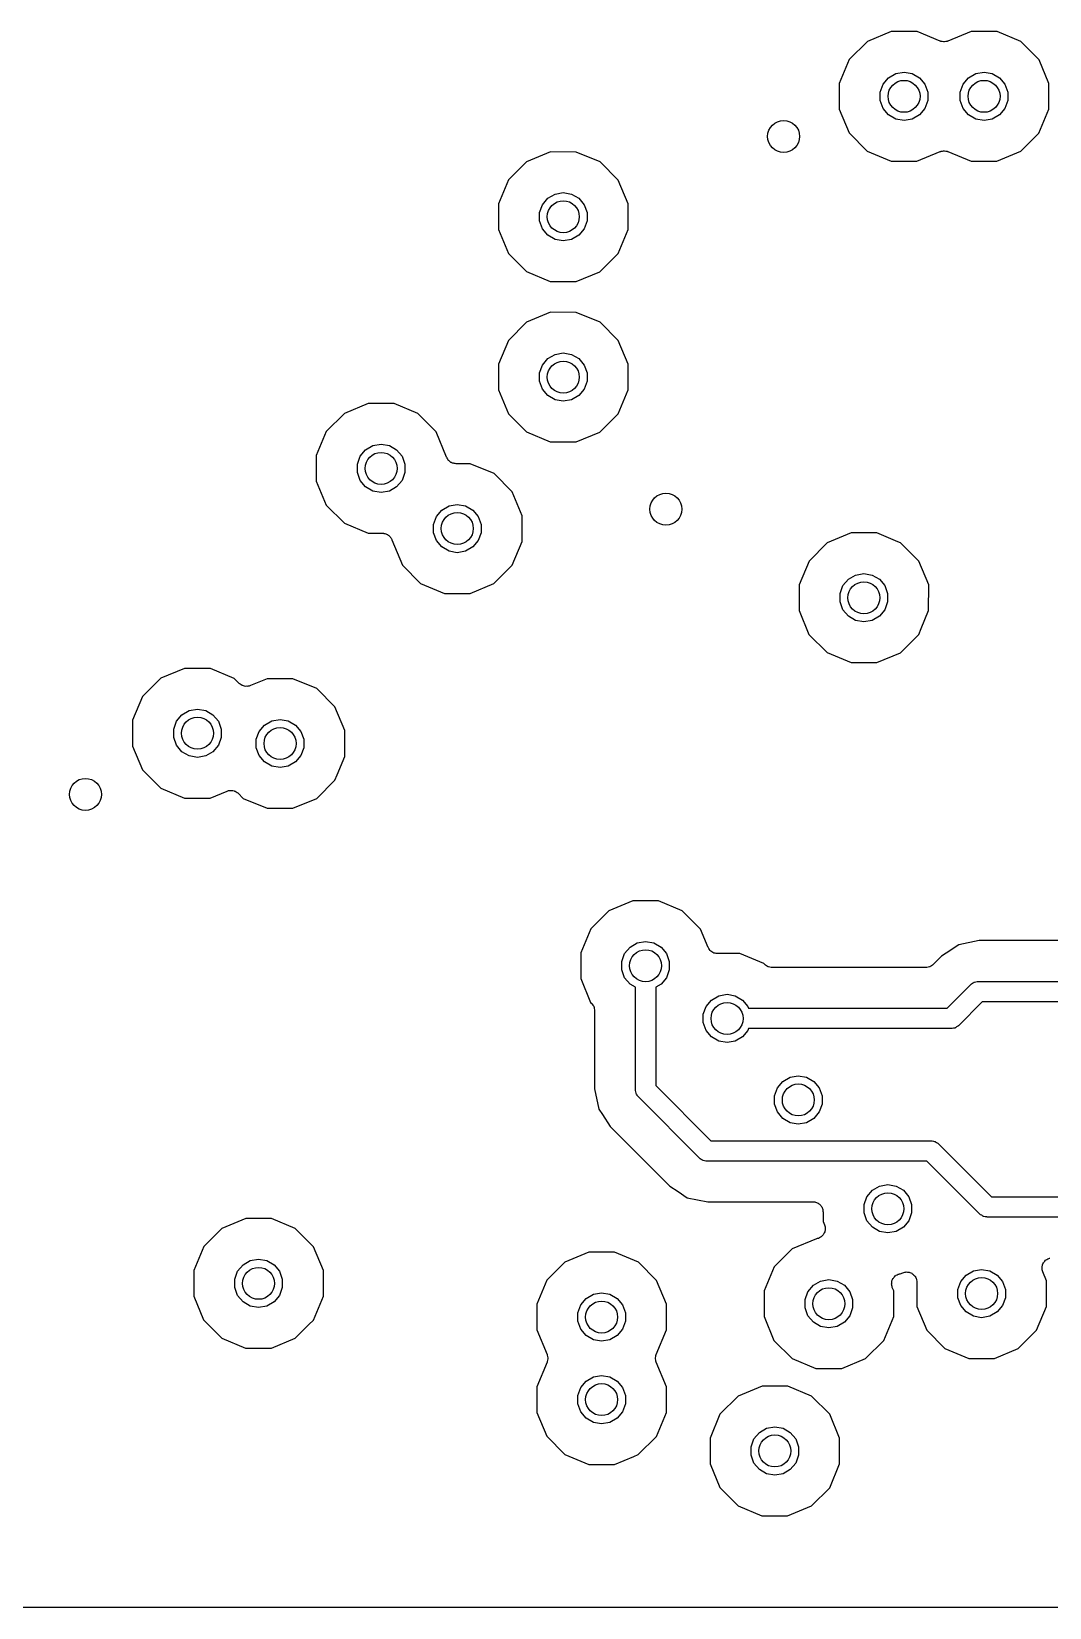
# Model space of a CAD drawing. Extents: x 10 to 287, y -200 to -10.
# Drawn here: x 118.58 to 131.28, y -141.2 to -121.55 of the extents above; entities that cross this region are included whole.
import ezdxf

# ---------------------------------------------------------------- set-up
doc = ezdxf.new("R2010")
doc.units = 0
doc.header["$MEASUREMENT"] = 0
doc.layers.add('BLACK', color=7, linetype='CONTINUOUS')

msp = doc.modelspace()

# ---------------------------------------------------------------- linework, layer by layer
at = {"layer": 'Black'}
for p, q in [((129.301, -121.554), (129.004, -121.677)), ((129.623, -121.554), (129.301, -121.554)), ((129.911, -121.674), (129.623, -121.554)), ((130.3, -121.554), (130.009, -121.674)), ((130.621, -121.554), (130.3, -121.554)), ((130.918, -121.678), (130.621, -121.554)), ((129.004, -121.677), (128.777, -121.904)), ((129.917, -121.675), (129.911, -121.674)), ((129.922, -121.678), (129.917, -121.675)), ((129.938, -121.68), (129.922, -121.678)), ((129.954, -121.684), (129.938, -121.68)), ((129.96, -121.683), (129.954, -121.684)), ((129.965, -121.684), (129.96, -121.683)), ((129.982, -121.68), (129.965, -121.684)), ((129.998, -121.678), (129.982, -121.68)), ((130.003, -121.676), (129.998, -121.678)), ((130.009, -121.674), (130.003, -121.676)), ((131.145, -121.905), (130.918, -121.678)), ((128.777, -121.904), (128.654, -122.201)), ((131.267, -122.202), (131.145, -121.905)), ((128.654, -122.201), (128.653, -122.522)), ((129.201, -122.212), (129.268, -122.131)), ((129.268, -122.131), (129.358, -122.079)), ((129.358, -122.079), (129.461, -122.061)), ((129.461, -122.061), (129.564, -122.079)), ((129.564, -122.079), (129.655, -122.131)), ((129.655, -122.131), (129.722, -122.212)), ((130.199, -122.212), (130.266, -122.131)), ((130.266, -122.131), (130.357, -122.079)), ((130.357, -122.079), (130.459, -122.061)), ((130.459, -122.061), (130.562, -122.079)), ((130.562, -122.079), (130.653, -122.131)), ((130.653, -122.131), (130.72, -122.212)), ((131.267, -122.523), (131.267, -122.202)), ((129.165, -122.31), (129.201, -122.212)), ((129.165, -122.414), (129.165, -122.31)), ((129.722, -122.212), (129.758, -122.31)), ((129.758, -122.31), (129.758, -122.414)), ((130.163, -122.31), (130.199, -122.212)), ((130.163, -122.414), (130.163, -122.31)), ((130.72, -122.212), (130.756, -122.31)), ((130.756, -122.31), (130.756, -122.414)), ((128.653, -122.522), (128.776, -122.819)), ((129.201, -122.512), (129.165, -122.414)), ((129.268, -122.592), (129.201, -122.512)), ((129.358, -122.645), (129.268, -122.592)), ((129.655, -122.592), (129.564, -122.645)), ((129.722, -122.512), (129.655, -122.592)), ((129.758, -122.414), (129.722, -122.512)), ((130.199, -122.512), (130.163, -122.414)), ((130.266, -122.592), (130.199, -122.512)), ((130.357, -122.645), (130.266, -122.592)), ((130.653, -122.592), (130.562, -122.645)), ((130.72, -122.512), (130.653, -122.592)), ((130.756, -122.414), (130.72, -122.512)), ((131.144, -122.82), (131.267, -122.523)), ((129.461, -122.663), (129.358, -122.645)), ((129.564, -122.645), (129.461, -122.663)), ((130.459, -122.663), (130.357, -122.645)), ((130.562, -122.645), (130.459, -122.663)), ((128.776, -122.819), (129.003, -123.046)), ((130.916, -123.047), (131.004, -122.96)), ((131.004, -122.96), (131.144, -122.82)), ((124.755, -123.178), (124.527, -123.405)), ((125.052, -123.055), (124.755, -123.178)), ((125.373, -123.056), (125.052, -123.055)), ((125.67, -123.179), (125.373, -123.056)), ((125.897, -123.406), (125.67, -123.179)), ((129.003, -123.046), (129.3, -123.17)), ((129.3, -123.17), (129.621, -123.17)), ((129.621, -123.17), (129.912, -123.05)), ((129.912, -123.05), (129.918, -123.048)), ((129.918, -123.048), (129.923, -123.046)), ((129.923, -123.046), (129.939, -123.044)), ((129.939, -123.044), (129.955, -123.04)), ((129.955, -123.04), (129.961, -123.041)), ((129.961, -123.041), (129.966, -123.04)), ((129.966, -123.04), (129.983, -123.044)), ((129.983, -123.044), (129.999, -123.046)), ((129.999, -123.046), (130.004, -123.048)), ((130.004, -123.048), (130.009, -123.05)), ((130.009, -123.05), (130.298, -123.17)), ((130.298, -123.17), (130.619, -123.17)), ((130.619, -123.17), (130.916, -123.047)), ((124.527, -123.405), (124.404, -123.702)), ((125.109, -123.58), (125.212, -123.562)), ((125.212, -123.562), (125.315, -123.58)), ((126.02, -123.703), (125.897, -123.406)), ((124.404, -123.702), (124.404, -124.023)), ((124.916, -123.811), (124.951, -123.713)), ((124.951, -123.713), (125.018, -123.633)), ((125.018, -123.633), (125.109, -123.58)), ((125.315, -123.58), (125.405, -123.633)), ((125.405, -123.633), (125.472, -123.713)), ((125.472, -123.713), (125.508, -123.811)), ((126.019, -124.024), (126.02, -123.703)), ((124.916, -123.915), (124.916, -123.811)), ((124.951, -124.014), (124.916, -123.915)), ((125.508, -123.915), (125.472, -124.014)), ((125.508, -123.811), (125.508, -123.915)), ((124.404, -124.023), (124.527, -124.32)), ((125.018, -124.094), (124.951, -124.014)), ((125.109, -124.146), (125.018, -124.094)), ((125.212, -124.164), (125.109, -124.146)), ((125.315, -124.146), (125.212, -124.164)), ((125.405, -124.094), (125.315, -124.146)), ((125.472, -124.014), (125.405, -124.094)), ((125.896, -124.321), (126.019, -124.024)), ((124.527, -124.32), (124.754, -124.547)), ((125.669, -124.548), (125.896, -124.321)), ((124.754, -124.547), (125.05, -124.671)), ((125.372, -124.671), (125.669, -124.548)), ((125.05, -124.671), (125.372, -124.671)), ((125.052, -125.054), (124.755, -125.177)), ((125.373, -125.055), (125.052, -125.054)), ((125.67, -125.178), (125.373, -125.055)), ((124.755, -125.177), (124.527, -125.404)), ((125.897, -125.405), (125.67, -125.178)), ((124.527, -125.404), (124.404, -125.701)), ((126.02, -125.702), (125.897, -125.405)), ((124.404, -125.701), (124.404, -126.022)), ((124.916, -125.81), (124.951, -125.712)), ((124.951, -125.712), (125.018, -125.632)), ((125.018, -125.632), (125.109, -125.579)), ((125.109, -125.579), (125.212, -125.561)), ((125.212, -125.561), (125.315, -125.579)), ((125.315, -125.579), (125.405, -125.632)), ((125.405, -125.632), (125.472, -125.712)), ((125.472, -125.712), (125.508, -125.81)), ((126.019, -126.023), (126.02, -125.702)), ((124.916, -125.914), (124.916, -125.81)), ((124.951, -126.013), (124.916, -125.914)), ((125.508, -125.914), (125.472, -126.013)), ((125.508, -125.81), (125.508, -125.914)), ((124.404, -126.022), (124.527, -126.319)), ((125.018, -126.093), (124.951, -126.013)), ((125.109, -126.145), (125.018, -126.093)), ((125.405, -126.093), (125.315, -126.145)), ((125.472, -126.013), (125.405, -126.093)), ((125.896, -126.32), (126.019, -126.023)), ((122.483, -126.315), (122.256, -126.542)), ((122.78, -126.192), (122.483, -126.315)), ((123.101, -126.192), (122.78, -126.192)), ((123.398, -126.316), (123.101, -126.192)), ((123.625, -126.543), (123.398, -126.316)), ((124.527, -126.319), (124.754, -126.546)), ((125.212, -126.163), (125.109, -126.145)), ((125.315, -126.145), (125.212, -126.163)), ((125.669, -126.547), (125.896, -126.32)), ((122.256, -126.542), (122.132, -126.839)), ((122.747, -126.77), (122.837, -126.717)), ((122.837, -126.717), (122.94, -126.699)), ((122.94, -126.699), (123.043, -126.717)), ((123.043, -126.717), (123.133, -126.77)), ((123.756, -126.859), (123.625, -126.543)), ((124.754, -126.546), (125.05, -126.67)), ((125.05, -126.67), (125.372, -126.67)), ((125.372, -126.67), (125.669, -126.547)), ((122.132, -126.839), (122.132, -127.16)), ((122.644, -126.948), (122.679, -126.85)), ((122.679, -126.85), (122.747, -126.77)), ((123.133, -126.77), (123.201, -126.85)), ((123.201, -126.85), (123.236, -126.948)), ((123.758, -126.863), (123.756, -126.859)), ((123.756, -126.859), (123.756, -126.859)), ((123.756, -126.859), (123.756, -126.859)), ((123.762, -126.87), (123.758, -126.863)), ((123.765, -126.879), (123.762, -126.87)), ((123.772, -126.887), (123.765, -126.879)), ((123.778, -126.897), (123.772, -126.887)), ((123.78, -126.899), (123.778, -126.897)), ((123.781, -126.901), (123.78, -126.899)), ((123.787, -126.905), (123.781, -126.901)), ((123.793, -126.912), (123.787, -126.905)), ((123.803, -126.918), (123.793, -126.912)), ((123.811, -126.925), (123.803, -126.918)), ((122.644, -127.052), (122.644, -126.948)), ((122.679, -127.15), (122.644, -127.052)), ((123.236, -127.052), (123.201, -127.15)), ((123.236, -126.948), (123.236, -127.052)), ((123.815, -126.927), (123.811, -126.925)), ((123.816, -126.927), (123.815, -126.927)), ((123.823, -126.93), (123.816, -126.927)), ((123.831, -126.935), (123.823, -126.93)), ((123.842, -126.937), (123.831, -126.935)), ((123.853, -126.94), (123.842, -126.937)), ((123.857, -126.94), (123.853, -126.94)), ((123.858, -126.941), (123.857, -126.94)), ((123.865, -126.941), (123.858, -126.941)), ((123.875, -126.942), (123.865, -126.941)), ((124.051, -126.942), (123.875, -126.942)), ((124.348, -127.066), (124.051, -126.942)), ((124.575, -127.293), (124.348, -127.066)), ((122.132, -127.16), (122.255, -127.457)), ((122.747, -127.23), (122.679, -127.15)), ((122.837, -127.283), (122.747, -127.23)), ((122.94, -127.301), (122.837, -127.283)), ((123.043, -127.283), (122.94, -127.301)), ((123.133, -127.23), (123.043, -127.283)), ((123.201, -127.15), (123.133, -127.23)), ((124.698, -127.59), (124.575, -127.293)), ((122.255, -127.457), (122.482, -127.684)), ((123.697, -127.52), (123.787, -127.467)), ((123.787, -127.467), (123.89, -127.449)), ((123.89, -127.449), (123.993, -127.467)), ((123.993, -127.467), (124.083, -127.52)), ((122.482, -127.684), (122.779, -127.808)), ((123.594, -127.698), (123.629, -127.6)), ((123.594, -127.802), (123.594, -127.698)), ((123.629, -127.6), (123.697, -127.52)), ((124.083, -127.52), (124.151, -127.6)), ((124.151, -127.6), (124.186, -127.698)), ((124.186, -127.698), (124.186, -127.802)), ((124.698, -127.911), (124.698, -127.59)), ((122.779, -127.808), (122.955, -127.808)), ((122.955, -127.808), (122.965, -127.809)), ((122.965, -127.809), (122.972, -127.809)), ((122.972, -127.809), (122.973, -127.81)), ((122.973, -127.81), (122.977, -127.81)), ((122.977, -127.81), (122.988, -127.813)), ((122.988, -127.813), (122.999, -127.815)), ((122.999, -127.815), (123.007, -127.82)), ((123.007, -127.82), (123.014, -127.823)), ((123.014, -127.823), (123.015, -127.823)), ((123.015, -127.823), (123.019, -127.825)), ((123.019, -127.825), (123.027, -127.832)), ((123.027, -127.832), (123.037, -127.838)), ((123.037, -127.838), (123.043, -127.845)), ((123.043, -127.845), (123.049, -127.849)), ((123.049, -127.849), (123.05, -127.851)), ((123.05, -127.851), (123.052, -127.853)), ((123.052, -127.853), (123.058, -127.863)), ((123.058, -127.863), (123.065, -127.871)), ((123.065, -127.871), (123.068, -127.88)), ((123.068, -127.88), (123.072, -127.887)), ((123.072, -127.887), (123.074, -127.891)), ((123.074, -127.891), (123.074, -127.891)), ((123.074, -127.891), (123.074, -127.891)), ((123.074, -127.891), (123.205, -128.207)), ((123.629, -127.9), (123.594, -127.802)), ((123.697, -127.98), (123.629, -127.9)), ((124.151, -127.9), (124.083, -127.98)), ((124.186, -127.802), (124.151, -127.9)), ((128.801, -127.805), (128.504, -127.928)), ((129.122, -127.805), (128.801, -127.805)), ((129.385, -127.915), (129.122, -127.805)), ((123.787, -128.033), (123.697, -127.98)), ((123.89, -128.051), (123.787, -128.033)), ((123.993, -128.033), (123.89, -128.051)), ((124.083, -127.98), (123.993, -128.033)), ((124.574, -128.208), (124.698, -127.911)), ((128.504, -127.928), (128.277, -128.155)), ((129.419, -127.929), (129.385, -127.915)), ((129.646, -128.156), (129.419, -127.929)), ((123.205, -128.207), (123.432, -128.434)), ((124.347, -128.435), (124.574, -128.208)), ((128.277, -128.155), (128.153, -128.452)), ((129.769, -128.453), (129.646, -128.156)), ((123.432, -128.434), (123.729, -128.558)), ((124.05, -128.558), (124.347, -128.435)), ((128.153, -128.452), (128.153, -128.773)), ((128.665, -128.561), (128.7, -128.462)), ((128.7, -128.462), (128.767, -128.382)), ((128.767, -128.382), (128.858, -128.33)), ((128.858, -128.33), (128.961, -128.312)), ((128.961, -128.312), (129.064, -128.33)), ((129.064, -128.33), (129.154, -128.382)), ((129.154, -128.382), (129.221, -128.462)), ((129.221, -128.462), (129.257, -128.561)), ((129.768, -128.774), (129.769, -128.453)), ((123.729, -128.558), (124.05, -128.558)), ((128.665, -128.665), (128.665, -128.561)), ((128.7, -128.763), (128.665, -128.665)), ((129.257, -128.665), (129.221, -128.763)), ((129.257, -128.561), (129.257, -128.665)), ((128.153, -128.773), (128.276, -129.07)), ((128.767, -128.843), (128.7, -128.763)), ((128.858, -128.896), (128.767, -128.843)), ((129.154, -128.843), (129.064, -128.896)), ((129.221, -128.763), (129.154, -128.843)), ((129.675, -128.998), (129.768, -128.774)), ((128.276, -129.07), (128.503, -129.297)), ((128.961, -128.914), (128.858, -128.896)), ((129.064, -128.896), (128.961, -128.914)), ((129.418, -129.298), (129.645, -129.071)), ((129.645, -129.071), (129.675, -128.998)), ((128.503, -129.297), (128.8, -129.42)), ((128.8, -129.42), (129.121, -129.421)), ((129.121, -129.421), (129.418, -129.298)), ((120.193, -129.617), (119.966, -129.844)), ((120.49, -129.494), (120.193, -129.617)), ((120.811, -129.494), (120.49, -129.494)), ((121.108, -129.618), (120.811, -129.494)), ((121.172, -129.681), (121.108, -129.618)), ((121.52, -129.622), (121.31, -129.709)), ((121.841, -129.622), (121.52, -129.622)), ((122.138, -129.746), (121.841, -129.622)), ((119.966, -129.844), (119.842, -130.141)), ((121.178, -129.686), (121.172, -129.681)), ((121.184, -129.692), (121.178, -129.686)), ((121.196, -129.699), (121.184, -129.692)), ((121.208, -129.707), (121.196, -129.699)), ((121.216, -129.709), (121.208, -129.707)), ((121.223, -129.713), (121.216, -129.709)), ((121.237, -129.714), (121.223, -129.713)), ((121.25, -129.718), (121.237, -129.714)), ((121.259, -129.717), (121.25, -129.718)), ((121.267, -129.718), (121.259, -129.717)), ((121.28, -129.715), (121.267, -129.718)), ((121.294, -129.714), (121.28, -129.715)), ((121.302, -129.711), (121.294, -129.714)), ((121.31, -129.709), (121.302, -129.711)), ((122.365, -129.973), (122.138, -129.746)), ((120.457, -130.072), (120.547, -130.019)), ((120.547, -130.019), (120.65, -130.001)), ((120.65, -130.001), (120.753, -130.019)), ((120.753, -130.019), (120.843, -130.072)), ((122.488, -130.27), (122.365, -129.973)), ((119.842, -130.141), (119.842, -130.462)), ((120.354, -130.25), (120.389, -130.152)), ((120.354, -130.354), (120.354, -130.25)), ((120.389, -130.152), (120.457, -130.072)), ((120.843, -130.072), (120.911, -130.152)), ((120.911, -130.152), (120.946, -130.25)), ((120.946, -130.25), (120.946, -130.354)), ((121.419, -130.28), (121.487, -130.2)), ((121.487, -130.2), (121.577, -130.147)), ((121.577, -130.147), (121.68, -130.129)), ((121.68, -130.129), (121.783, -130.147)), ((121.783, -130.147), (121.873, -130.2)), ((121.873, -130.2), (121.941, -130.28)), ((120.389, -130.452), (120.354, -130.354)), ((120.457, -130.532), (120.389, -130.452)), ((120.911, -130.452), (120.843, -130.532)), ((120.946, -130.354), (120.911, -130.452)), ((121.384, -130.378), (121.419, -130.28)), ((121.384, -130.482), (121.384, -130.378)), ((121.941, -130.28), (121.976, -130.378)), ((121.976, -130.378), (121.976, -130.482)), ((122.488, -130.591), (122.488, -130.27)), ((119.842, -130.462), (119.965, -130.759)), ((120.547, -130.585), (120.457, -130.532)), ((120.65, -130.603), (120.547, -130.585)), ((120.753, -130.585), (120.65, -130.603)), ((120.843, -130.532), (120.753, -130.585)), ((121.419, -130.58), (121.384, -130.482)), ((121.487, -130.66), (121.419, -130.58)), ((121.941, -130.58), (121.873, -130.66)), ((121.976, -130.482), (121.941, -130.58)), ((122.393, -130.819), (122.488, -130.591)), ((119.965, -130.759), (120.192, -130.986)), ((121.577, -130.713), (121.487, -130.66)), ((121.68, -130.731), (121.577, -130.713)), ((121.783, -130.713), (121.68, -130.731)), ((121.873, -130.66), (121.783, -130.713)), ((122.364, -130.888), (122.393, -130.819)), ((122.393, -130.819), (122.393, -130.819)), ((120.192, -130.986), (120.489, -131.11)), ((120.81, -131.11), (121.02, -131.023)), ((121.02, -131.023), (121.028, -131.021)), ((121.028, -131.021), (121.036, -131.018)), ((121.036, -131.018), (121.05, -131.017)), ((121.05, -131.017), (121.063, -131.014)), ((121.063, -131.014), (121.071, -131.015)), ((121.071, -131.015), (121.08, -131.014)), ((121.08, -131.014), (121.093, -131.018)), ((121.093, -131.018), (121.107, -131.019)), ((121.107, -131.019), (121.114, -131.023)), ((121.114, -131.023), (121.122, -131.025)), ((121.122, -131.025), (121.134, -131.033)), ((121.134, -131.033), (121.146, -131.04)), ((121.146, -131.04), (121.152, -131.046)), ((122.137, -131.115), (122.364, -130.888)), ((120.489, -131.11), (120.81, -131.11)), ((121.152, -131.046), (121.158, -131.051)), ((121.158, -131.051), (121.222, -131.114)), ((121.222, -131.114), (121.519, -131.238)), ((121.519, -131.238), (121.84, -131.238)), ((121.84, -131.238), (122.137, -131.115)), ((126.078, -132.392), (125.781, -132.515)), ((126.399, -132.392), (126.078, -132.392)), ((126.696, -132.516), (126.399, -132.392)), ((125.781, -132.515), (125.554, -132.742)), ((126.923, -132.743), (126.696, -132.516)), ((125.554, -132.742), (125.43, -133.039)), ((127.018, -132.972), (126.923, -132.743)), ((125.977, -133.05), (126.045, -132.97)), ((126.045, -132.97), (126.135, -132.917)), ((126.135, -132.917), (126.238, -132.899)), ((126.238, -132.899), (126.341, -132.917)), ((126.341, -132.917), (126.431, -132.97)), ((126.431, -132.97), (126.499, -133.05)), ((127.022, -132.979), (127.018, -132.972)), ((127.025, -132.987), (127.022, -132.979)), ((127.034, -132.997), (127.025, -132.987)), ((127.041, -133.009), (127.034, -132.997)), ((127.048, -133.014), (127.041, -133.009)), ((130.143, -132.939), (129.986, -133.044)), ((130.397, -132.888), (130.143, -132.939)), ((133.25, -132.888), (130.397, -132.888)), ((125.43, -133.039), (125.43, -133.36)), ((125.942, -133.148), (125.977, -133.05)), ((125.942, -133.252), (125.942, -133.148)), ((126.499, -133.05), (126.534, -133.148)), ((126.534, -133.148), (126.534, -133.252)), ((127.053, -133.02), (127.048, -133.014)), ((127.065, -133.027), (127.053, -133.02)), ((127.076, -133.036), (127.065, -133.027)), ((127.084, -133.038), (127.076, -133.036)), ((127.091, -133.042), (127.084, -133.038)), ((127.105, -133.045), (127.091, -133.042)), ((127.118, -133.049), (127.105, -133.045)), ((127.127, -133.049), (127.118, -133.049)), ((127.135, -133.05), (127.127, -133.049)), ((127.415, -133.05), (127.135, -133.05)), ((127.712, -133.174), (127.415, -133.05)), ((127.724, -133.186), (127.712, -133.174)), ((127.729, -133.189), (127.724, -133.186)), ((127.732, -133.193), (127.729, -133.189)), ((127.747, -133.202), (127.732, -133.193)), ((127.76, -133.211), (127.747, -133.202)), ((129.802, -133.202), (129.788, -133.211)), ((129.816, -133.193), (129.802, -133.202)), ((129.82, -133.189), (129.816, -133.193)), ((129.824, -133.186), (129.82, -133.189)), ((129.927, -133.083), (129.824, -133.186)), ((129.986, -133.044), (129.927, -133.083)), ((129.986, -133.044), (129.986, -133.044)), ((125.43, -133.36), (125.553, -133.657)), ((125.977, -133.35), (125.942, -133.252)), ((126.045, -133.43), (125.977, -133.35)), ((126.499, -133.35), (126.431, -133.43)), ((126.534, -133.252), (126.499, -133.35)), ((127.766, -133.213), (127.76, -133.211)), ((127.771, -133.215), (127.766, -133.213)), ((127.787, -133.218), (127.771, -133.215)), ((127.803, -133.223), (127.787, -133.218)), ((127.809, -133.222), (127.803, -133.223)), ((127.814, -133.223), (127.809, -133.222)), ((129.734, -133.223), (127.814, -133.223)), ((129.74, -133.222), (129.734, -133.223)), ((129.745, -133.223), (129.74, -133.222)), ((129.761, -133.218), (129.745, -133.223)), ((129.778, -133.215), (129.761, -133.218)), ((129.783, -133.213), (129.778, -133.215)), ((129.788, -133.211), (129.783, -133.213)), ((130.341, -133.404), (130.358, -133.401)), ((130.358, -133.401), (130.374, -133.397)), ((130.374, -133.397), (130.379, -133.397)), ((130.379, -133.397), (130.385, -133.396)), ((130.385, -133.396), (133.262, -133.396)), ((126.111, -133.469), (126.045, -133.43)), ((126.111, -133.8), (126.111, -133.469)), ((126.431, -133.43), (126.365, -133.469)), ((126.365, -133.469), (126.365, -133.8)), ((127.061, -133.628), (127.151, -133.575)), ((127.151, -133.575), (127.254, -133.557)), ((127.254, -133.557), (127.357, -133.575)), ((127.357, -133.575), (127.447, -133.628)), ((129.997, -133.731), (130.295, -133.433)), ((130.295, -133.433), (130.299, -133.43)), ((130.299, -133.43), (130.303, -133.426)), ((130.303, -133.426), (130.317, -133.418)), ((130.317, -133.418), (130.331, -133.408)), ((130.331, -133.408), (130.336, -133.407)), ((130.336, -133.407), (130.341, -133.404)), ((125.553, -133.657), (125.566, -133.67)), ((125.566, -133.67), (125.569, -133.675)), ((125.569, -133.675), (125.573, -133.678)), ((125.573, -133.678), (125.582, -133.693)), ((125.582, -133.693), (125.591, -133.706)), ((125.591, -133.706), (125.593, -133.711)), ((125.593, -133.711), (125.595, -133.716)), ((125.595, -133.716), (125.598, -133.733)), ((125.598, -133.733), (125.603, -133.749)), ((125.603, -133.749), (125.602, -133.754)), ((125.602, -133.754), (125.603, -133.76)), ((125.603, -133.76), (125.603, -134.734)), ((126.958, -133.806), (126.993, -133.708)), ((126.993, -133.708), (127.061, -133.628)), ((127.447, -133.628), (127.515, -133.708)), ((127.515, -133.708), (127.523, -133.731)), ((127.523, -133.731), (129.997, -133.731)), ((130.437, -133.65), (130.14, -133.948)), ((133.21, -133.65), (130.437, -133.65)), ((126.111, -134.747), (126.111, -133.8)), ((126.365, -133.8), (126.365, -134.694)), ((126.958, -133.91), (126.958, -133.806)), ((126.993, -134.008), (126.958, -133.91)), ((127.523, -133.985), (127.515, -134.008)), ((130.05, -133.985), (127.523, -133.985)), ((130.056, -133.984), (130.05, -133.985)), ((130.061, -133.985), (130.056, -133.984)), ((130.077, -133.98), (130.061, -133.985)), ((130.093, -133.977), (130.077, -133.98)), ((130.098, -133.975), (130.093, -133.977)), ((130.104, -133.973), (130.098, -133.975)), ((130.117, -133.964), (130.104, -133.973)), ((130.132, -133.955), (130.117, -133.964)), ((130.135, -133.951), (130.132, -133.955)), ((130.14, -133.948), (130.135, -133.951)), ((127.061, -134.088), (126.993, -134.008)), ((127.151, -134.141), (127.061, -134.088)), ((127.254, -134.159), (127.151, -134.141)), ((127.357, -134.141), (127.254, -134.159)), ((127.447, -134.088), (127.357, -134.141)), ((127.515, -134.008), (127.447, -134.088)), ((128.04, -134.591), (128.143, -134.573)), ((128.143, -134.573), (128.246, -134.591)), ((125.603, -134.734), (125.654, -134.989)), ((126.112, -134.753), (126.111, -134.747)), ((126.111, -134.758), (126.112, -134.753)), ((126.116, -134.774), (126.111, -134.758)), ((126.119, -134.79), (126.116, -134.774)), ((126.365, -134.694), (127.053, -135.382)), ((127.847, -134.822), (127.882, -134.724)), ((127.882, -134.724), (127.95, -134.644)), ((127.95, -134.644), (128.04, -134.591)), ((128.246, -134.591), (128.336, -134.644)), ((128.336, -134.644), (128.404, -134.724)), ((128.404, -134.724), (128.439, -134.822)), ((126.121, -134.795), (126.119, -134.79)), ((126.123, -134.801), (126.121, -134.795)), ((126.132, -134.814), (126.123, -134.801)), ((126.141, -134.829), (126.132, -134.814)), ((126.145, -134.832), (126.141, -134.829)), ((126.148, -134.837), (126.145, -134.832)), ((126.91, -135.599), (126.148, -134.837)), ((127.847, -134.926), (127.847, -134.822)), ((127.882, -135.024), (127.847, -134.926)), ((128.439, -134.926), (128.404, -135.024)), ((128.439, -134.822), (128.439, -134.926)), ((125.654, -134.989), (125.699, -135.057)), ((125.699, -135.057), (125.699, -135.057)), ((125.699, -135.057), (125.798, -135.205)), ((127.95, -135.104), (127.882, -135.024)), ((128.04, -135.157), (127.95, -135.104)), ((128.143, -135.175), (128.04, -135.157)), ((128.246, -135.157), (128.143, -135.175)), ((128.336, -135.104), (128.246, -135.157)), ((128.404, -135.024), (128.336, -135.104)), ((125.798, -135.205), (126.542, -135.949)), ((127.053, -135.382), (129.8, -135.382)), ((129.8, -135.382), (129.806, -135.383)), ((129.806, -135.383), (129.811, -135.382)), ((129.811, -135.382), (129.827, -135.387)), ((129.827, -135.387), (129.843, -135.39)), ((129.843, -135.39), (129.848, -135.392)), ((129.848, -135.392), (129.854, -135.394)), ((129.854, -135.394), (129.867, -135.403)), ((129.867, -135.403), (129.882, -135.412)), ((129.882, -135.412), (129.885, -135.416)), ((129.885, -135.416), (129.89, -135.419)), ((129.89, -135.419), (130.55, -136.08)), ((126.915, -135.602), (126.91, -135.599)), ((126.918, -135.606), (126.915, -135.602)), ((126.933, -135.615), (126.918, -135.606)), ((126.946, -135.624), (126.933, -135.615)), ((126.952, -135.626), (126.946, -135.624)), ((126.957, -135.628), (126.952, -135.626)), ((126.973, -135.631), (126.957, -135.628)), ((126.989, -135.636), (126.973, -135.631)), ((126.994, -135.635), (126.989, -135.636)), ((127, -135.636), (126.994, -135.635)), ((129.747, -135.636), (127, -135.636)), ((130.408, -136.297), (129.747, -135.636)), ((126.542, -135.949), (126.643, -136.016)), ((129.067, -136), (129.157, -135.947)), ((129.157, -135.947), (129.26, -135.929)), ((129.26, -135.929), (129.363, -135.947)), ((129.363, -135.947), (129.453, -136)), ((126.643, -136.016), (126.643, -136.016)), ((126.643, -136.016), (126.758, -136.093)), ((126.758, -136.093), (127.013, -136.144)), ((127.013, -136.144), (128.325, -136.144)), ((128.325, -136.144), (128.336, -136.146)), ((128.336, -136.146), (128.347, -136.146)), ((128.347, -136.146), (128.358, -136.15)), ((128.358, -136.15), (128.369, -136.152)), ((128.369, -136.152), (128.378, -136.157)), ((128.964, -136.178), (128.999, -136.08)), ((128.999, -136.08), (129.067, -136)), ((129.453, -136), (129.521, -136.08)), ((129.521, -136.08), (129.556, -136.178)), ((130.55, -136.08), (132.854, -136.08)), ((128.378, -136.157), (128.389, -136.161)), ((128.389, -136.161), (128.397, -136.168)), ((128.397, -136.168), (128.407, -136.174)), ((128.407, -136.174), (128.414, -136.182)), ((128.414, -136.182), (128.423, -136.189)), ((128.423, -136.189), (128.428, -136.199)), ((128.428, -136.199), (128.435, -136.207)), ((128.435, -136.207), (128.439, -136.218)), ((128.439, -136.218), (128.445, -136.228)), ((128.445, -136.228), (128.447, -136.239)), ((128.447, -136.239), (128.45, -136.249)), ((128.45, -136.249), (128.45, -136.26)), ((128.45, -136.26), (128.452, -136.271)), ((128.452, -136.271), (128.452, -136.39)), ((128.964, -136.282), (128.964, -136.178)), ((128.999, -136.38), (128.964, -136.282)), ((129.556, -136.282), (129.521, -136.38)), ((129.556, -136.178), (129.556, -136.282)), ((130.412, -136.3), (130.408, -136.297)), ((130.416, -136.304), (130.412, -136.3)), ((130.43, -136.312), (130.416, -136.304)), ((130.444, -136.322), (130.43, -136.312)), ((130.449, -136.323), (130.444, -136.322)), ((130.454, -136.326), (130.449, -136.323)), ((130.471, -136.329), (130.454, -136.326)), ((130.487, -136.333), (130.471, -136.329)), ((130.492, -136.333), (130.487, -136.333)), ((130.498, -136.334), (130.492, -136.333)), ((132.906, -136.334), (130.498, -136.334)), ((120.955, -136.475), (120.728, -136.702)), ((121.252, -136.352), (120.955, -136.475)), ((121.573, -136.352), (121.252, -136.352)), ((121.87, -136.476), (121.573, -136.352)), ((122.097, -136.703), (121.87, -136.476)), ((128.452, -136.39), (128.469, -136.431)), ((128.461, -136.543), (128.456, -136.549)), ((128.466, -136.53), (128.461, -136.543)), ((128.473, -136.517), (128.466, -136.53)), ((128.469, -136.431), (128.472, -136.444)), ((128.472, -136.444), (128.477, -136.457)), ((128.474, -136.509), (128.473, -136.517)), ((128.477, -136.501), (128.474, -136.509)), ((128.477, -136.457), (128.477, -136.466)), ((128.477, -136.466), (128.478, -136.474)), ((128.478, -136.474), (128.477, -136.487)), ((128.477, -136.487), (128.477, -136.501)), ((129.067, -136.46), (128.999, -136.38)), ((129.157, -136.513), (129.067, -136.46)), ((129.26, -136.531), (129.157, -136.513)), ((129.363, -136.513), (129.26, -136.531)), ((129.453, -136.46), (129.363, -136.513)), ((129.521, -136.38), (129.453, -136.46)), ((120.728, -136.702), (120.604, -136.999)), ((122.22, -137), (122.097, -136.703)), ((128.067, -136.729), (127.84, -136.956)), ((128.37, -136.604), (128.067, -136.729)), ((128.379, -136.603), (128.37, -136.604)), ((128.387, -136.6), (128.379, -136.603)), ((128.395, -136.599), (128.387, -136.6)), ((128.407, -136.592), (128.395, -136.599)), ((128.42, -136.586), (128.407, -136.592)), ((128.426, -136.581), (128.42, -136.586)), ((128.433, -136.576), (128.426, -136.581)), ((128.442, -136.566), (128.433, -136.576)), ((128.452, -136.557), (128.442, -136.566)), ((128.456, -136.549), (128.452, -136.557)), ((121.151, -137.01), (121.219, -136.93)), ((121.219, -136.93), (121.309, -136.877)), ((121.309, -136.877), (121.412, -136.859)), ((121.412, -136.859), (121.515, -136.877)), ((121.515, -136.877), (121.605, -136.93)), ((121.605, -136.93), (121.673, -137.01)), ((125.233, -136.895), (125.006, -137.122)), ((125.53, -136.772), (125.233, -136.895)), ((125.851, -136.772), (125.53, -136.772)), ((126.148, -136.896), (125.851, -136.772)), ((126.375, -137.123), (126.148, -136.896)), ((131.184, -136.947), (131.187, -136.939)), ((131.187, -136.939), (131.188, -136.93)), ((131.188, -136.93), (131.194, -136.918)), ((131.194, -136.918), (131.199, -136.905)), ((131.199, -136.905), (131.204, -136.899)), ((131.204, -136.899), (131.208, -136.891)), ((131.208, -136.891), (131.218, -136.882)), ((131.218, -136.882), (131.227, -136.871)), ((131.227, -136.871), (131.235, -136.867)), ((131.235, -136.867), (131.241, -136.862)), ((131.241, -136.862), (131.253, -136.856)), ((131.253, -136.856), (131.265, -136.849)), ((131.265, -136.849), (131.274, -136.848)), ((131.274, -136.848), (131.281, -136.845)), ((120.604, -136.999), (120.604, -137.32)), ((121.116, -137.108), (121.151, -137.01)), ((121.116, -137.212), (121.116, -137.108)), ((121.673, -137.01), (121.708, -137.108)), ((121.708, -137.108), (121.708, -137.212)), ((122.22, -137.321), (122.22, -137)), ((125.006, -137.122), (124.882, -137.419)), ((126.498, -137.42), (126.375, -137.123)), ((127.84, -136.956), (127.716, -137.253)), ((128.331, -137.184), (128.421, -137.131)), ((128.421, -137.131), (128.524, -137.113)), ((128.524, -137.113), (128.627, -137.131)), ((128.627, -137.131), (128.717, -137.184)), ((129.307, -137.143), (129.31, -137.135)), ((129.31, -137.135), (129.311, -137.127)), ((129.311, -137.127), (129.318, -137.114)), ((129.318, -137.114), (129.323, -137.101)), ((129.323, -137.101), (129.328, -137.095)), ((129.328, -137.095), (129.332, -137.087)), ((129.332, -137.087), (129.342, -137.078)), ((129.342, -137.078), (129.351, -137.068)), ((129.351, -137.068), (129.358, -137.063)), ((129.358, -137.063), (129.364, -137.058)), ((129.364, -137.058), (129.377, -137.052)), ((129.377, -137.052), (129.389, -137.045)), ((129.389, -137.045), (129.397, -137.044)), ((129.397, -137.044), (129.405, -137.041)), ((129.405, -137.041), (129.414, -137.04)), ((129.414, -137.04), (129.446, -137.027)), ((129.446, -137.027), (129.459, -137.024)), ((129.459, -137.024), (129.472, -137.019)), ((129.472, -137.019), (129.481, -137.019)), ((129.481, -137.019), (129.489, -137.018)), ((129.489, -137.018), (129.503, -137.019)), ((129.503, -137.019), (129.517, -137.019)), ((129.517, -137.019), (129.524, -137.022)), ((129.524, -137.022), (129.533, -137.023)), ((129.533, -137.023), (129.545, -137.03)), ((129.545, -137.03), (129.558, -137.035)), ((129.558, -137.035), (129.564, -137.04)), ((129.564, -137.04), (129.572, -137.044)), ((129.572, -137.044), (129.581, -137.054)), ((129.581, -137.054), (129.592, -137.063)), ((129.592, -137.063), (129.596, -137.07)), ((129.596, -137.07), (129.602, -137.076)), ((129.602, -137.076), (129.607, -137.089)), ((129.607, -137.089), (129.614, -137.101)), ((129.614, -137.101), (129.615, -137.109)), ((129.615, -137.109), (129.618, -137.117)), ((129.618, -137.117), (129.619, -137.131)), ((129.619, -137.131), (129.621, -137.145)), ((130.168, -137.137), (130.236, -137.057)), ((130.236, -137.057), (130.326, -137.004)), ((130.326, -137.004), (130.429, -136.986)), ((130.429, -136.986), (130.532, -137.004)), ((130.532, -137.004), (130.622, -137.057)), ((130.622, -137.057), (130.69, -137.137)), ((131.182, -136.974), (131.184, -136.96)), ((131.184, -136.982), (131.182, -136.974)), ((131.184, -136.96), (131.184, -136.947)), ((131.184, -136.991), (131.184, -136.982)), ((131.189, -137.004), (131.184, -136.991)), ((131.191, -137.017), (131.189, -137.004)), ((131.237, -137.127), (131.191, -137.017)), ((131.237, -137.448), (131.237, -137.127)), ((120.604, -137.32), (120.727, -137.617)), ((121.151, -137.31), (121.116, -137.212)), ((121.219, -137.39), (121.151, -137.31)), ((121.673, -137.31), (121.605, -137.39)), ((121.708, -137.212), (121.673, -137.31)), ((122.096, -137.618), (122.22, -137.321)), ((125.497, -137.35), (125.587, -137.297)), ((125.587, -137.297), (125.69, -137.279)), ((125.69, -137.279), (125.793, -137.297)), ((125.793, -137.297), (125.883, -137.35)), ((127.716, -137.253), (127.716, -137.574)), ((128.228, -137.362), (128.263, -137.264)), ((128.263, -137.264), (128.331, -137.184)), ((128.717, -137.184), (128.785, -137.264)), ((128.785, -137.264), (128.82, -137.362)), ((129.306, -137.17), (129.307, -137.157)), ((129.307, -137.178), (129.306, -137.17)), ((129.307, -137.157), (129.307, -137.143)), ((129.307, -137.187), (129.307, -137.178)), ((129.312, -137.2), (129.307, -137.187)), ((129.315, -137.213), (129.312, -137.2)), ((129.332, -137.254), (129.315, -137.213)), ((129.332, -137.575), (129.332, -137.254)), ((129.621, -137.145), (129.621, -137.447)), ((130.133, -137.235), (130.168, -137.137)), ((130.133, -137.339), (130.133, -137.235)), ((130.69, -137.137), (130.725, -137.235)), ((130.725, -137.235), (130.725, -137.339)), ((121.309, -137.443), (121.219, -137.39)), ((121.412, -137.461), (121.309, -137.443)), ((121.515, -137.443), (121.412, -137.461)), ((121.605, -137.39), (121.515, -137.443)), ((124.882, -137.419), (124.882, -137.74)), ((125.394, -137.528), (125.429, -137.43)), ((125.394, -137.632), (125.394, -137.528)), ((125.429, -137.43), (125.497, -137.35)), ((125.883, -137.35), (125.951, -137.43)), ((125.951, -137.43), (125.986, -137.528)), ((125.986, -137.528), (125.986, -137.632)), ((126.498, -137.741), (126.498, -137.42)), ((128.228, -137.466), (128.228, -137.362)), ((128.263, -137.564), (128.228, -137.466)), ((128.82, -137.466), (128.785, -137.564)), ((128.82, -137.362), (128.82, -137.466)), ((129.621, -137.447), (129.744, -137.744)), ((130.168, -137.437), (130.133, -137.339)), ((130.236, -137.517), (130.168, -137.437)), ((130.326, -137.57), (130.236, -137.517)), ((130.622, -137.517), (130.532, -137.57)), ((130.69, -137.437), (130.622, -137.517)), ((130.725, -137.339), (130.69, -137.437)), ((131.113, -137.745), (131.237, -137.448)), ((120.727, -137.617), (120.954, -137.844)), ((121.869, -137.845), (122.039, -137.675)), ((122.039, -137.675), (122.096, -137.618)), ((122.039, -137.675), (122.039, -137.675)), ((125.429, -137.73), (125.394, -137.632)), ((125.986, -137.632), (125.951, -137.73)), ((127.716, -137.574), (127.839, -137.871)), ((128.331, -137.644), (128.263, -137.564)), ((128.421, -137.697), (128.331, -137.644)), ((128.524, -137.715), (128.421, -137.697)), ((128.627, -137.697), (128.524, -137.715)), ((128.717, -137.644), (128.627, -137.697)), ((128.785, -137.564), (128.717, -137.644)), ((129.208, -137.872), (129.332, -137.575)), ((130.429, -137.588), (130.326, -137.57)), ((130.532, -137.57), (130.429, -137.588)), ((120.954, -137.844), (121.251, -137.968)), ((121.572, -137.968), (121.869, -137.845)), ((124.882, -137.74), (125.009, -138.047)), ((125.497, -137.81), (125.429, -137.73)), ((125.587, -137.863), (125.497, -137.81)), ((125.69, -137.881), (125.587, -137.863)), ((125.793, -137.863), (125.69, -137.881)), ((125.883, -137.81), (125.793, -137.863)), ((125.951, -137.73), (125.883, -137.81)), ((126.371, -138.046), (126.498, -137.741)), ((127.839, -137.871), (128.066, -138.098)), ((128.981, -138.099), (129.208, -137.872)), ((129.744, -137.744), (129.971, -137.971)), ((130.886, -137.972), (131.113, -137.745)), ((121.251, -137.968), (121.572, -137.968)), ((125.009, -138.047), (125.01, -138.052)), ((125.01, -138.052), (125.013, -138.057)), ((125.013, -138.057), (125.015, -138.074)), ((125.015, -138.117), (125.013, -138.134)), ((125.015, -138.074), (125.018, -138.09)), ((125.018, -138.101), (125.015, -138.117)), ((125.018, -138.09), (125.018, -138.095)), ((125.018, -138.095), (125.018, -138.101)), ((126.362, -138.089), (126.365, -138.073)), ((126.362, -138.095), (126.362, -138.089)), ((126.362, -138.1), (126.362, -138.095)), ((126.365, -138.116), (126.362, -138.1)), ((126.365, -138.073), (126.367, -138.056)), ((126.367, -138.133), (126.365, -138.116)), ((126.367, -138.056), (126.37, -138.051)), ((126.37, -138.051), (126.371, -138.046)), ((128.066, -138.098), (128.363, -138.222)), ((128.684, -138.222), (128.981, -138.099)), ((129.971, -137.971), (130.268, -138.095)), ((130.268, -138.095), (130.589, -138.095)), ((130.589, -138.095), (130.886, -137.972)), ((125.009, -138.144), (124.882, -138.449)), ((125.01, -138.139), (125.009, -138.144)), ((125.013, -138.134), (125.01, -138.139)), ((125.587, -138.327), (125.69, -138.309)), ((125.69, -138.309), (125.793, -138.327)), ((126.37, -138.138), (126.367, -138.133)), ((126.371, -138.143), (126.37, -138.138)), ((126.498, -138.45), (126.371, -138.143)), ((128.363, -138.222), (128.684, -138.222)), ((124.882, -138.449), (124.882, -138.77)), ((125.394, -138.558), (125.429, -138.46)), ((125.429, -138.46), (125.497, -138.38)), ((125.497, -138.38), (125.587, -138.327)), ((125.793, -138.327), (125.883, -138.38)), ((125.883, -138.38), (125.951, -138.46)), ((125.951, -138.46), (125.986, -138.558)), ((126.498, -138.771), (126.498, -138.45)), ((127.69, -138.442), (127.393, -138.565)), ((128.011, -138.442), (127.69, -138.442)), ((128.308, -138.566), (128.011, -138.442)), ((125.394, -138.662), (125.394, -138.558)), ((125.429, -138.76), (125.394, -138.662)), ((125.986, -138.662), (125.951, -138.76)), ((125.986, -138.558), (125.986, -138.662)), ((127.393, -138.565), (127.166, -138.792)), ((128.535, -138.793), (128.308, -138.566)), ((124.882, -138.77), (125.005, -139.067)), ((125.497, -138.84), (125.429, -138.76)), ((125.587, -138.893), (125.497, -138.84)), ((125.69, -138.911), (125.587, -138.893)), ((125.793, -138.893), (125.69, -138.911)), ((125.883, -138.84), (125.793, -138.893)), ((125.951, -138.76), (125.883, -138.84)), ((126.374, -139.068), (126.498, -138.771)), ((127.166, -138.792), (127.042, -139.089)), ((128.658, -139.09), (128.535, -138.793)), ((125.005, -139.067), (125.232, -139.294)), ((126.147, -139.295), (126.374, -139.068)), ((127.042, -139.089), (127.042, -139.41)), ((127.554, -139.198), (127.589, -139.1)), ((127.589, -139.1), (127.657, -139.02)), ((127.657, -139.02), (127.747, -138.967)), ((127.747, -138.967), (127.85, -138.949)), ((127.85, -138.949), (127.953, -138.967)), ((127.953, -138.967), (128.043, -139.02)), ((128.043, -139.02), (128.111, -139.1)), ((128.111, -139.1), (128.146, -139.198)), ((128.658, -139.218), (128.658, -139.09)), ((125.232, -139.294), (125.529, -139.418)), ((126.092, -139.318), (126.147, -139.295)), ((127.554, -139.302), (127.554, -139.198)), ((128.146, -139.198), (128.146, -139.302)), ((128.658, -139.411), (128.658, -139.218)), ((125.529, -139.418), (125.85, -139.418)), ((125.85, -139.418), (126.092, -139.318)), ((126.092, -139.318), (126.092, -139.318)), ((127.042, -139.41), (127.165, -139.707)), ((127.589, -139.4), (127.554, -139.302)), ((127.657, -139.48), (127.589, -139.4)), ((127.747, -139.533), (127.657, -139.48)), ((128.043, -139.48), (127.953, -139.533)), ((128.111, -139.4), (128.043, -139.48)), ((128.146, -139.302), (128.111, -139.4)), ((128.534, -139.708), (128.658, -139.411)), ((127.85, -139.551), (127.747, -139.533)), ((127.953, -139.533), (127.85, -139.551)), ((127.165, -139.707), (127.392, -139.934)), ((128.307, -139.935), (128.534, -139.708)), ((127.392, -139.934), (127.689, -140.058)), ((127.689, -140.058), (128.01, -140.058)), ((128.01, -140.058), (128.307, -139.935)), ((131.564, -141.201), (81.0255, -141.201))]:
    msp.add_line(p, q, dxfattribs=at)
for centre in [(129.461, -122.362), (130.459, -122.362), (127.96, -122.862), (125.212, -123.863), (125.212, -125.862), (122.94, -127), (126.492, -127.508), (123.89, -127.75), (128.961, -128.613), (120.65, -130.302), (121.68, -130.43), (119.253, -131.064), (126.238, -133.2), (127.254, -133.858), (128.143, -134.874), (129.26, -136.23), (121.412, -137.16), (130.429, -137.287), (128.524, -137.414), (125.69, -137.58), (125.69, -138.61), (127.85, -139.25)]:
    msp.add_circle(centre, 0.1994, dxfattribs=at)

doc.saveas('drawing.dxf')
